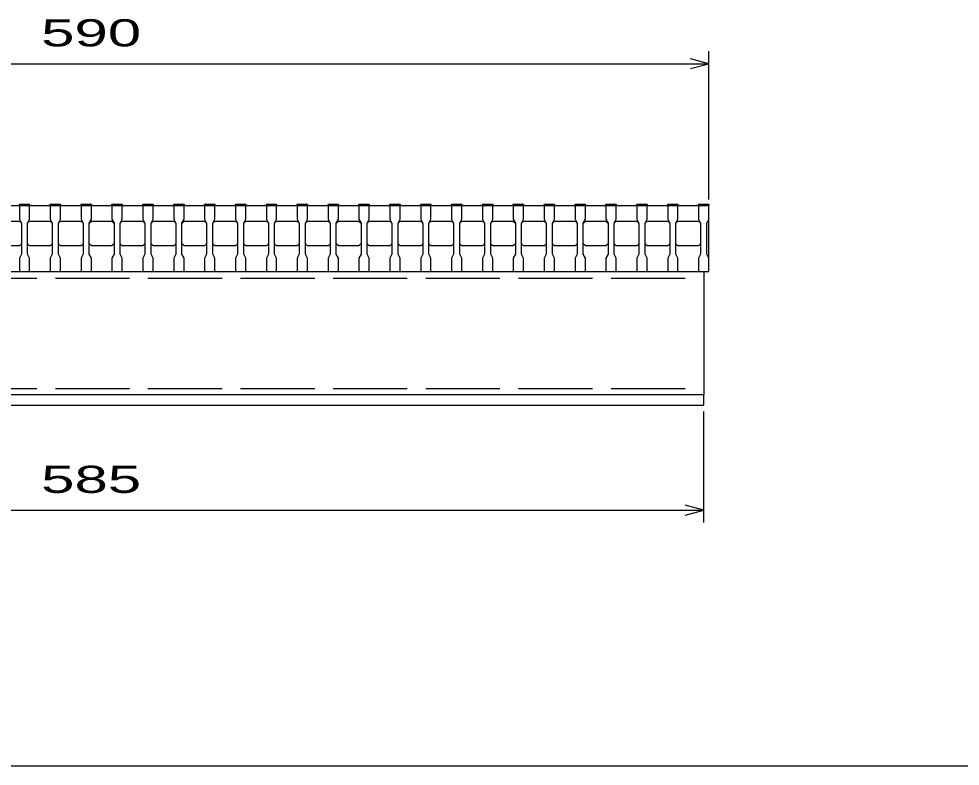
# Model space of a CAD drawing. Units: millimetres, scale not verified. Extents: x -1092 to 1039, y -770 to 632.
# Drawn here: x -593.2 to -135.9, y -687.9 to -324.7 of the extents above; entities that cross this region are included whole.
import ezdxf
from ezdxf.enums import TextEntityAlignment as Align

# ---------------------------------------------------------------- set-up
doc = ezdxf.new("R2010")
doc.units = ezdxf.units.MM
doc.header["$LTSCALE"] = 6
doc.linetypes.add('DASHED', pattern=[7.5, 6, -1.5])
for name, color, linetype, lineweight in [('0_2', 150, 'Continuous', 25), ('16', 3, 'Continuous', 25), ('22', 4, 'Continuous', 25)]:
    doc.layers.add(name, color=color, linetype=linetype, lineweight=lineweight)
doc.styles.add('ベクトル', font='')
doc.styles.get('ベクトル').set_extended_font_data('ベクトル')

msp = doc.modelspace()

# ---------------------------------------------------------------- linework, layer by layer
at = {"layer": '0_2'}
msp.add_line((1038.6, -687.9), (-1037.4, -687.9), dxfattribs=at)
at = {"layer": '16'}
for p, q in [((-848, -415.5), (-258, -415.5)), ((-593, -415.5), (-593, -414.8)), ((-593, -414.8), (-588, -414.8)), ((-593, -415.5), (-593, -422)), ((-588, -415.5), (-593, -415.5)), ((-588, -414.8), (-588, -415.5)), ((-588, -422), (-588, -415.5)), ((-578, -415.5), (-578, -414.8)), ((-578, -414.8), (-573, -414.8)), ((-578, -415.5), (-578, -422)), ((-573, -415.5), (-578, -415.5)), ((-573, -414.8), (-573, -415.5)), ((-573, -422), (-573, -415.5)), ((-563, -415.5), (-563, -414.8)), ((-563, -414.8), (-558, -414.8)), ((-563, -415.5), (-563, -422)), ((-558, -415.5), (-563, -415.5)), ((-558, -414.8), (-558, -415.5)), ((-558, -422), (-558, -415.5)), ((-548, -415.5), (-548, -414.8)), ((-548, -414.8), (-543, -414.8)), ((-548, -415.5), (-548, -422)), ((-543, -415.5), (-548, -415.5)), ((-543, -414.8), (-543, -415.5)), ((-543, -422), (-543, -415.5)), ((-533, -415.5), (-533, -414.8)), ((-533, -414.8), (-528, -414.8)), ((-533, -415.5), (-533, -422)), ((-528, -415.5), (-533, -415.5)), ((-528, -414.8), (-528, -415.5)), ((-528, -422), (-528, -415.5)), ((-518, -415.5), (-518, -414.8)), ((-518, -414.8), (-513, -414.8)), ((-518, -415.5), (-518, -422)), ((-513, -415.5), (-518, -415.5)), ((-513, -414.8), (-513, -415.5)), ((-513, -422), (-513, -415.5)), ((-503, -415.5), (-503, -414.8)), ((-503, -414.8), (-498, -414.8)), ((-503, -415.5), (-503, -422)), ((-498, -415.5), (-503, -415.5)), ((-498, -414.8), (-498, -415.5)), ((-498, -422), (-498, -415.5)), ((-488, -415.5), (-488, -414.8)), ((-488, -414.8), (-483, -414.8)), ((-488, -415.5), (-488, -422)), ((-483, -415.5), (-488, -415.5)), ((-483, -414.8), (-483, -415.5)), ((-483, -422), (-483, -415.5)), ((-473, -415.5), (-473, -414.8)), ((-473, -414.8), (-468, -414.8)), ((-473, -415.5), (-473, -422)), ((-468, -415.5), (-473, -415.5)), ((-468, -414.8), (-468, -415.5)), ((-468, -422), (-468, -415.5)), ((-458, -415.5), (-458, -414.8)), ((-458, -414.8), (-453, -414.8)), ((-458, -415.5), (-458, -422)), ((-453, -415.5), (-458, -415.5)), ((-453, -414.8), (-453, -415.5)), ((-453, -422), (-453, -415.5)), ((-443, -415.5), (-443, -414.8)), ((-443, -414.8), (-438, -414.8)), ((-443, -415.5), (-443, -422)), ((-438, -415.5), (-443, -415.5)), ((-438, -414.8), (-438, -415.5)), ((-438, -422), (-438, -415.5)), ((-428, -415.5), (-428, -414.8)), ((-428, -414.8), (-423, -414.8)), ((-428, -415.5), (-428, -422)), ((-423, -415.5), (-428, -415.5)), ((-423, -414.8), (-423, -415.5)), ((-423, -422), (-423, -415.5)), ((-413, -415.5), (-413, -414.8)), ((-413, -414.8), (-408, -414.8)), ((-413, -415.5), (-413, -422)), ((-408, -415.5), (-413, -415.5)), ((-408, -414.8), (-408, -415.5)), ((-408, -422), (-408, -415.5)), ((-398, -415.5), (-398, -414.8)), ((-398, -414.8), (-393, -414.8)), ((-398, -415.5), (-398, -422)), ((-393, -415.5), (-398, -415.5)), ((-393, -414.8), (-393, -415.5)), ((-393, -422), (-393, -415.5)), ((-383, -415.5), (-383, -414.8)), ((-383, -414.8), (-378, -414.8)), ((-383, -415.5), (-383, -422)), ((-378, -415.5), (-383, -415.5)), ((-378, -414.8), (-378, -415.5)), ((-378, -422), (-378, -415.5)), ((-368, -415.5), (-368, -414.8)), ((-368, -414.8), (-363, -414.8)), ((-368, -415.5), (-368, -422)), ((-363, -415.5), (-368, -415.5)), ((-363, -414.8), (-363, -415.5)), ((-363, -422), (-363, -415.5)), ((-353, -415.5), (-353, -414.8)), ((-353, -414.8), (-348, -414.8)), ((-353, -415.5), (-353, -422)), ((-348, -415.5), (-353, -415.5)), ((-348, -414.8), (-348, -415.5)), ((-348, -422), (-348, -415.5)), ((-338, -415.5), (-338, -414.8)), ((-338, -414.8), (-333, -414.8)), ((-338, -415.5), (-338, -422)), ((-333, -415.5), (-338, -415.5)), ((-333, -414.8), (-333, -415.5)), ((-333, -422), (-333, -415.5)), ((-323, -415.5), (-323, -414.8)), ((-323, -414.8), (-318, -414.8)), ((-323, -415.5), (-323, -422)), ((-318, -415.5), (-323, -415.5)), ((-318, -414.8), (-318, -415.5)), ((-318, -422), (-318, -415.5)), ((-308, -415.5), (-308, -414.8)), ((-308, -414.8), (-303, -414.8)), ((-308, -415.5), (-308, -422)), ((-303, -415.5), (-308, -415.5)), ((-303, -414.8), (-303, -415.5)), ((-303, -422), (-303, -415.5)), ((-293, -415.5), (-293, -414.8)), ((-293, -414.8), (-288, -414.8)), ((-293, -415.5), (-293, -422)), ((-288, -415.5), (-293, -415.5)), ((-288, -414.8), (-288, -415.5)), ((-288, -422), (-288, -415.5)), ((-278, -415.5), (-278, -414.8)), ((-278, -414.8), (-273, -414.8)), ((-278, -415.5), (-278, -422)), ((-273, -415.5), (-278, -415.5)), ((-273, -414.8), (-273, -415.5)), ((-273, -422), (-273, -415.5)), ((-263, -415.5), (-263, -414.8)), ((-263, -414.8), (-258, -414.8)), ((-263, -415.5), (-263, -422)), ((-258, -415.5), (-263, -415.5)), ((-258, -414.8), (-258, -415.5)), ((-258, -422), (-258, -415.5)), ((-258, -447.5), (-258, -415.5)), ((-603, -423), (-593, -423)), ((-593, -422), (-592, -424)), ((-593, -423), (-592, -424)), ((-592, -424), (-592, -439)), ((-589, -424), (-588, -422)), ((-589, -424), (-588, -423)), ((-589, -439), (-589, -424)), ((-588, -423), (-578, -423)), ((-578, -422), (-577, -424)), ((-578, -423), (-577, -424)), ((-577, -424), (-577, -439)), ((-574, -424), (-573, -422)), ((-574, -424), (-573, -423)), ((-574, -439), (-574, -424)), ((-573, -423), (-563, -423)), ((-563, -422), (-562, -424)), ((-563, -423), (-562, -424)), ((-562, -424), (-562, -439)), ((-559, -424), (-558, -422)), ((-559, -424), (-558, -423)), ((-559, -439), (-559, -424)), ((-558, -423), (-548, -423)), ((-548, -422), (-547, -424)), ((-548, -423), (-547, -424)), ((-547, -424), (-547, -439)), ((-544, -424), (-543, -422)), ((-544, -424), (-543, -423)), ((-544, -439), (-544, -424)), ((-543, -423), (-533, -423)), ((-533, -422), (-532, -424)), ((-533, -423), (-532, -424)), ((-532, -424), (-532, -439)), ((-529, -424), (-528, -422)), ((-529, -424), (-528, -423)), ((-529, -439), (-529, -424)), ((-528, -423), (-518, -423)), ((-518, -422), (-517, -424)), ((-518, -423), (-517, -424)), ((-517, -424), (-517, -439)), ((-514, -424), (-513, -422)), ((-514, -424), (-513, -423)), ((-514, -439), (-514, -424)), ((-513, -423), (-503, -423)), ((-503, -422), (-502, -424)), ((-503, -423), (-502, -424)), ((-502, -424), (-502, -439)), ((-499, -424), (-498, -422)), ((-499, -424), (-498, -423)), ((-499, -439), (-499, -424)), ((-498, -423), (-488, -423)), ((-488, -422), (-487, -424)), ((-488, -423), (-487, -424)), ((-487, -424), (-487, -439)), ((-484, -424), (-483, -422)), ((-484, -424), (-483, -423)), ((-484, -439), (-484, -424)), ((-483, -423), (-473, -423)), ((-473, -422), (-472, -424)), ((-473, -423), (-472, -424)), ((-472, -424), (-472, -439)), ((-469, -424), (-468, -422)), ((-469, -424), (-468, -423)), ((-469, -439), (-469, -424)), ((-468, -423), (-458, -423)), ((-458, -422), (-457, -424)), ((-458, -423), (-457, -424)), ((-457, -424), (-457, -439)), ((-454, -424), (-453, -422)), ((-454, -424), (-453, -423)), ((-454, -439), (-454, -424)), ((-453, -423), (-443, -423)), ((-443, -422), (-442, -424)), ((-443, -423), (-442, -424)), ((-442, -424), (-442, -439)), ((-439, -424), (-438, -422)), ((-439, -424), (-438, -423)), ((-439, -439), (-439, -424)), ((-438, -423), (-428, -423)), ((-428, -422), (-427, -424)), ((-428, -423), (-427, -424)), ((-427, -424), (-427, -439)), ((-424, -424), (-423, -422)), ((-424, -424), (-423, -423)), ((-424, -439), (-424, -424)), ((-423, -423), (-413, -423)), ((-413, -422), (-412, -424)), ((-413, -423), (-412, -424)), ((-412, -424), (-412, -439)), ((-409, -424), (-408, -422)), ((-409, -424), (-408, -423)), ((-409, -439), (-409, -424)), ((-408, -423), (-398, -423)), ((-398, -422), (-397, -424)), ((-398, -423), (-397, -424)), ((-397, -424), (-397, -439)), ((-394, -424), (-393, -422)), ((-394, -424), (-393, -423)), ((-394, -439), (-394, -424)), ((-393, -423), (-383, -423)), ((-383, -422), (-382, -424)), ((-383, -423), (-382, -424)), ((-382, -424), (-382, -439)), ((-379, -424), (-378, -422)), ((-379, -424), (-378, -423)), ((-379, -439), (-379, -424)), ((-378, -423), (-368, -423)), ((-368, -422), (-367, -424)), ((-368, -423), (-367, -424)), ((-367, -424), (-367, -439)), ((-364, -424), (-363, -422)), ((-364, -424), (-363, -423)), ((-364, -439), (-364, -424)), ((-363, -423), (-353, -423)), ((-353, -422), (-352, -424)), ((-353, -423), (-352, -424)), ((-352, -424), (-352, -439)), ((-349, -424), (-348, -422)), ((-349, -424), (-348, -423)), ((-349, -439), (-349, -424)), ((-348, -423), (-338, -423)), ((-338, -422), (-337, -424)), ((-338, -423), (-337, -424)), ((-337, -424), (-337, -439)), ((-334, -424), (-333, -422)), ((-334, -424), (-333, -423)), ((-334, -439), (-334, -424)), ((-333, -423), (-323, -423)), ((-323, -422), (-322, -424)), ((-323, -423), (-322, -424)), ((-322, -424), (-322, -439)), ((-319, -424), (-318, -422)), ((-319, -424), (-318, -423)), ((-319, -439), (-319, -424)), ((-318, -423), (-308, -423)), ((-308, -422), (-307, -424)), ((-308, -423), (-307, -424)), ((-307, -424), (-307, -439)), ((-304, -424), (-303, -422)), ((-304, -424), (-303, -423)), ((-304, -439), (-304, -424)), ((-303, -423), (-293, -423)), ((-293, -422), (-292, -424)), ((-293, -423), (-292, -424)), ((-292, -424), (-292, -439)), ((-289, -424), (-288, -422)), ((-289, -424), (-288, -423)), ((-289, -439), (-289, -424)), ((-288, -423), (-278, -423)), ((-278, -422), (-277, -424)), ((-278, -423), (-277, -424)), ((-277, -424), (-277, -439)), ((-274, -424), (-273, -422)), ((-274, -424), (-273, -423)), ((-274, -439), (-274, -424)), ((-273, -423), (-263, -423)), ((-263, -422), (-262, -424)), ((-263, -423), (-262, -424)), ((-262, -424), (-262, -439)), ((-259, -424), (-258, -422)), ((-259, -439), (-259, -424)), ((-592, -434), (-593, -435)), ((-588, -435), (-589, -434)), ((-577, -434), (-578, -435)), ((-573, -435), (-574, -434)), ((-562, -434), (-563, -435)), ((-558, -435), (-559, -434)), ((-547, -434), (-548, -435)), ((-543, -435), (-544, -434)), ((-532, -434), (-533, -435)), ((-528, -435), (-529, -434)), ((-517, -434), (-518, -435)), ((-513, -435), (-514, -434)), ((-502, -434), (-503, -435)), ((-498, -435), (-499, -434)), ((-487, -434), (-488, -435)), ((-483, -435), (-484, -434)), ((-472, -434), (-473, -435)), ((-468, -435), (-469, -434)), ((-457, -434), (-458, -435)), ((-453, -435), (-454, -434)), ((-442, -434), (-443, -435)), ((-438, -435), (-439, -434)), ((-427, -434), (-428, -435)), ((-423, -435), (-424, -434)), ((-412, -434), (-413, -435)), ((-408, -435), (-409, -434)), ((-397, -434), (-398, -435)), ((-393, -435), (-394, -434)), ((-382, -434), (-383, -435)), ((-378, -435), (-379, -434)), ((-367, -434), (-368, -435)), ((-363, -435), (-364, -434)), ((-352, -434), (-353, -435)), ((-348, -435), (-349, -434)), ((-337, -434), (-338, -435)), ((-333, -435), (-334, -434)), ((-322, -434), (-323, -435)), ((-318, -435), (-319, -434)), ((-307, -434), (-308, -435)), ((-303, -435), (-304, -434)), ((-292, -434), (-293, -435)), ((-288, -435), (-289, -434)), ((-277, -434), (-278, -435)), ((-273, -435), (-274, -434)), ((-262, -434), (-263, -435)), ((-593, -435), (-603, -435)), ((-592, -439), (-593, -441)), ((-588, -441), (-589, -439)), ((-578, -435), (-588, -435)), ((-577, -439), (-578, -441)), ((-573, -441), (-574, -439)), ((-563, -435), (-573, -435)), ((-562, -439), (-563, -441)), ((-558, -441), (-559, -439)), ((-548, -435), (-558, -435)), ((-547, -439), (-548, -441)), ((-543, -441), (-544, -439)), ((-533, -435), (-543, -435)), ((-532, -439), (-533, -441)), ((-528, -441), (-529, -439)), ((-518, -435), (-528, -435)), ((-517, -439), (-518, -441)), ((-513, -441), (-514, -439)), ((-503, -435), (-513, -435)), ((-502, -439), (-503, -441)), ((-498, -441), (-499, -439)), ((-488, -435), (-498, -435)), ((-487, -439), (-488, -441)), ((-483, -441), (-484, -439)), ((-473, -435), (-483, -435)), ((-472, -439), (-473, -441)), ((-468, -441), (-469, -439)), ((-458, -435), (-468, -435)), ((-457, -439), (-458, -441)), ((-453, -441), (-454, -439)), ((-443, -435), (-453, -435)), ((-442, -439), (-443, -441)), ((-438, -441), (-439, -439)), ((-428, -435), (-438, -435)), ((-427, -439), (-428, -441)), ((-423, -441), (-424, -439)), ((-413, -435), (-423, -435)), ((-412, -439), (-413, -441)), ((-408, -441), (-409, -439)), ((-398, -435), (-408, -435)), ((-397, -439), (-398, -441)), ((-393, -441), (-394, -439)), ((-383, -435), (-393, -435)), ((-382, -439), (-383, -441)), ((-378, -441), (-379, -439)), ((-368, -435), (-378, -435)), ((-367, -439), (-368, -441)), ((-363, -441), (-364, -439)), ((-353, -435), (-363, -435)), ((-352, -439), (-353, -441)), ((-348, -441), (-349, -439)), ((-338, -435), (-348, -435)), ((-337, -439), (-338, -441)), ((-333, -441), (-334, -439)), ((-323, -435), (-333, -435)), ((-322, -439), (-323, -441)), ((-318, -441), (-319, -439)), ((-308, -435), (-318, -435)), ((-307, -439), (-308, -441)), ((-303, -441), (-304, -439)), ((-293, -435), (-303, -435)), ((-292, -439), (-293, -441)), ((-288, -441), (-289, -439)), ((-278, -435), (-288, -435)), ((-277, -439), (-278, -441)), ((-273, -441), (-274, -439)), ((-263, -435), (-273, -435)), ((-262, -439), (-263, -441)), ((-258, -441), (-259, -439)), ((-593, -441), (-593, -447.5)), ((-588, -447.5), (-588, -441)), ((-578, -441), (-578, -447.5)), ((-573, -447.5), (-573, -441)), ((-563, -441), (-563, -447.5)), ((-558, -447.5), (-558, -441)), ((-548, -441), (-548, -447.5)), ((-543, -447.5), (-543, -441)), ((-533, -441), (-533, -447.5)), ((-528, -447.5), (-528, -441)), ((-518, -441), (-518, -447.5)), ((-513, -447.5), (-513, -441)), ((-503, -441), (-503, -447.5)), ((-498, -447.5), (-498, -441)), ((-488, -441), (-488, -447.5)), ((-483, -447.5), (-483, -441)), ((-473, -441), (-473, -447.5)), ((-468, -447.5), (-468, -441)), ((-458, -441), (-458, -447.5)), ((-453, -447.5), (-453, -441)), ((-443, -441), (-443, -447.5)), ((-438, -447.5), (-438, -441)), ((-428, -441), (-428, -447.5)), ((-423, -447.5), (-423, -441)), ((-413, -441), (-413, -447.5)), ((-408, -447.5), (-408, -441)), ((-398, -441), (-398, -447.5)), ((-393, -447.5), (-393, -441)), ((-383, -441), (-383, -447.5)), ((-378, -447.5), (-378, -441)), ((-368, -441), (-368, -447.5)), ((-363, -447.5), (-363, -441)), ((-353, -441), (-353, -447.5)), ((-348, -447.5), (-348, -441)), ((-338, -441), (-338, -447.5)), ((-333, -447.5), (-333, -441)), ((-323, -441), (-323, -447.5)), ((-318, -447.5), (-318, -441)), ((-308, -441), (-308, -447.5)), ((-303, -447.5), (-303, -441)), ((-293, -441), (-293, -447.5)), ((-288, -447.5), (-288, -441)), ((-278, -441), (-278, -447.5)), ((-273, -447.5), (-273, -441)), ((-263, -441), (-263, -447.5)), ((-258, -447.5), (-258, -441)), ((-848, -447.5), (-258, -447.5)), ((-845.5, -447.5), (-260.5, -447.5)), ((-593, -447.5), (-588, -447.5)), ((-578, -447.5), (-573, -447.5)), ((-563, -447.5), (-558, -447.5)), ((-548, -447.5), (-543, -447.5)), ((-533, -447.5), (-528, -447.5)), ((-518, -447.5), (-513, -447.5)), ((-503, -447.5), (-498, -447.5)), ((-488, -447.5), (-483, -447.5)), ((-473, -447.5), (-468, -447.5)), ((-458, -447.5), (-453, -447.5)), ((-443, -447.5), (-438, -447.5)), ((-428, -447.5), (-423, -447.5)), ((-413, -447.5), (-408, -447.5)), ((-398, -447.5), (-393, -447.5)), ((-383, -447.5), (-378, -447.5)), ((-368, -447.5), (-363, -447.5)), ((-353, -447.5), (-348, -447.5)), ((-338, -447.5), (-333, -447.5)), ((-323, -447.5), (-318, -447.5)), ((-308, -447.5), (-303, -447.5)), ((-293, -447.5), (-288, -447.5)), ((-278, -447.5), (-273, -447.5)), ((-263, -447.5), (-258, -447.5)), ((-260.5, -447.5), (-260.5, -507.5)), ((-260.5, -507.5), (-845.5, -507.5)), ((-260.5, -507.5), (-845.5, -507.5)), ((-260.5, -512.5), (-260.5, -507.5)), ((-845.5, -512.5), (-260.5, -512.5))]:
    msp.add_line(p, q, dxfattribs=at)
at = {"layer": '16', "linetype": 'DASHED'}
for p, q in [((-845.5, -450.7), (-260.5, -450.7)), ((-845.5, -504.3), (-260.5, -504.3))]:
    msp.add_line(p, q, dxfattribs=at)
at = {"layer": '22'}
for p, q in [((-258, -412.5), (-258, -340.5)), ((-848, -346.5), (-258, -346.5)), ((-258, -346.5), (-267, -344.1)), ((-267, -348.9), (-258, -346.5)), ((-260.5, -569.5), (-260.5, -515.5)), ((-260.5, -563.5), (-269.5, -561.1)), ((-845.5, -563.5), (-260.5, -563.5)), ((-269.5, -565.9), (-260.5, -563.5))]:
    msp.add_line(p, q, dxfattribs=at)

# ---------------------------------------------------------------- texts
at = {"layer": '22', "color": 2, "style": 'ベクトル', "width": 1.65}
for s, p in [(' 590 ', (-590.5, -331.5)), (' 585 ', (-590.5, -548.5))]:
    msp.add_text(s, height=13.2, dxfattribs=at).set_placement(p, align=Align.MIDDLE_LEFT)

doc.saveas('drawing.dxf')
